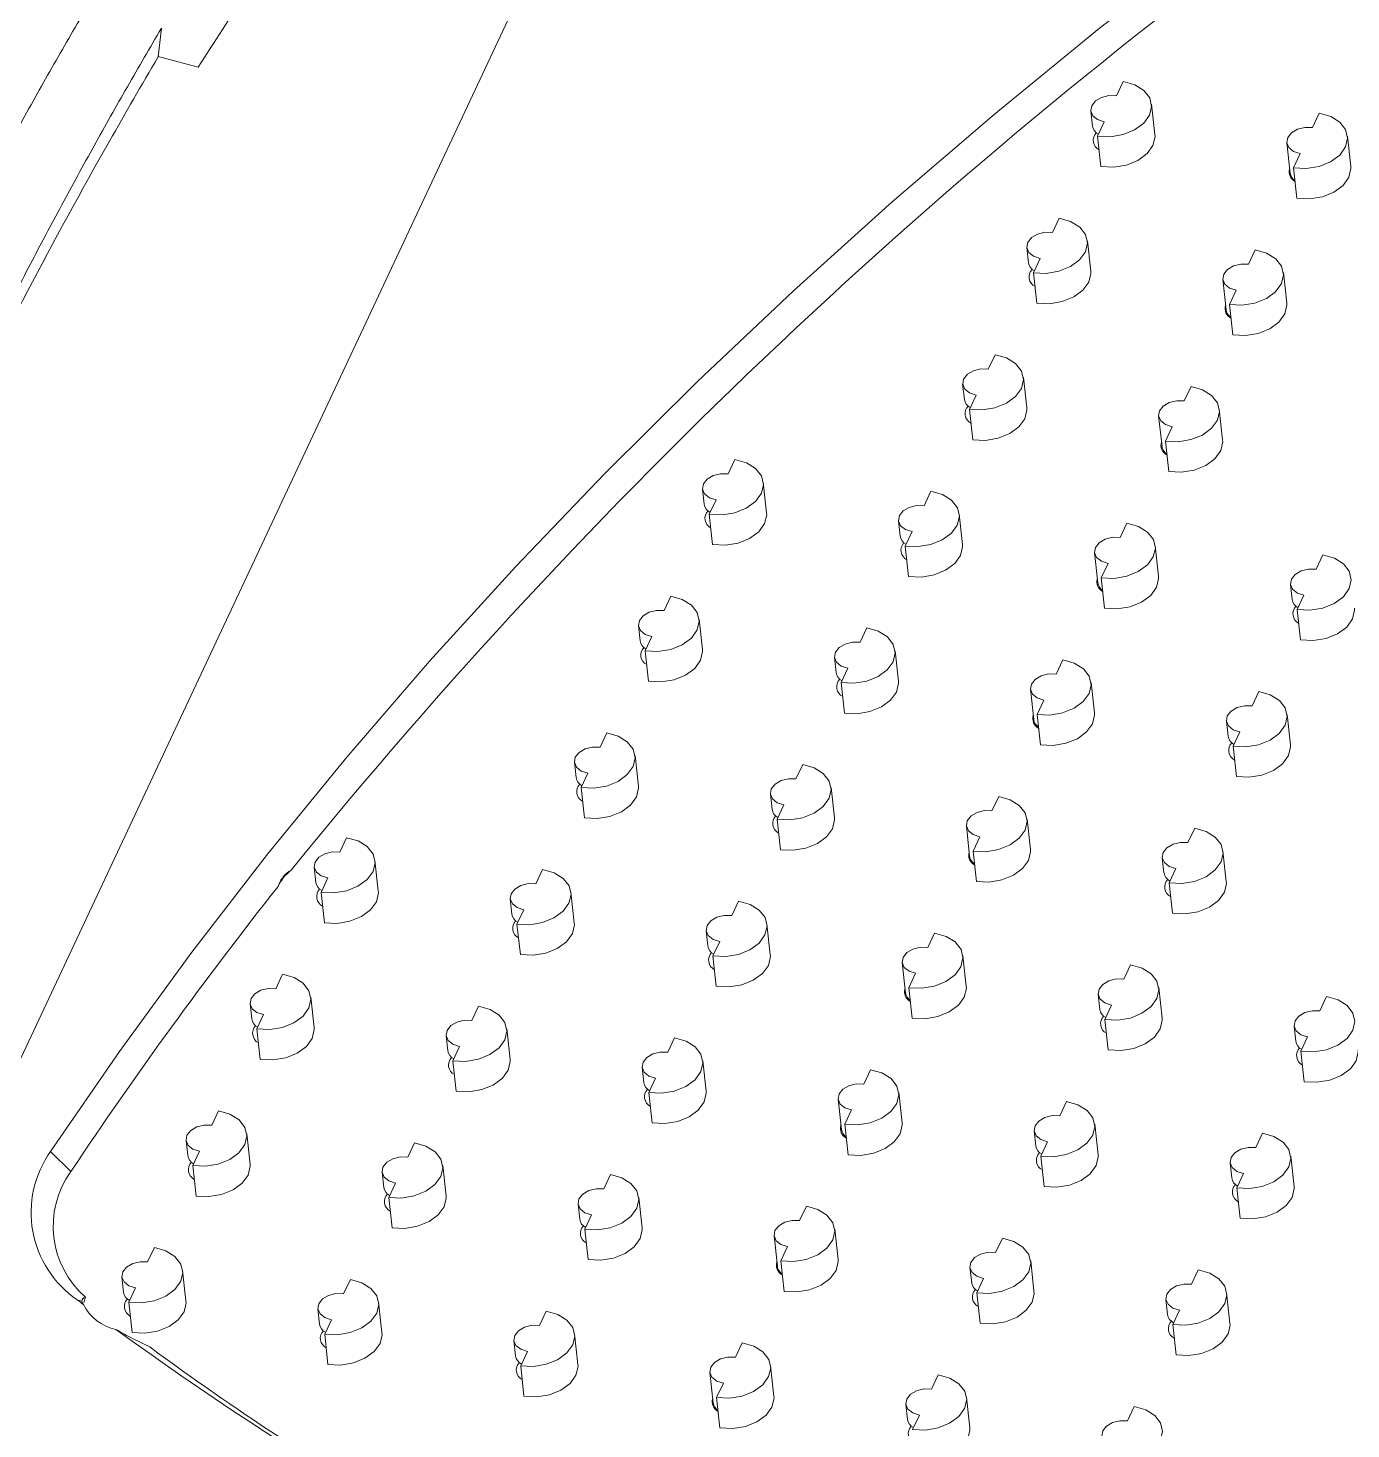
# Model space of a CAD drawing. Header units: inches. Extents: x 1230 to 3313, y 237 to 1043.
# Drawn here: x 1872.36 to 1904.34, y 678.66 to 712.53 of the extents above; entities that cross this region are included whole.
import ezdxf

# ---------------------------------------------------------------- set-up
doc = ezdxf.new("R2010")
doc.units = ezdxf.units.IN

msp = doc.modelspace()

# ---------------------------------------------------------------- linework, layer by layer
at = {"color": 7, "linetype": 'Continuous', "lineweight": 15}
for p, q in [((1865.138, 672.607), (1894.468, 735.129)), ((1875.505, 711.827), (1875.585, 712.526)), ((1898.67, 710.888), (1898.832, 711.235)), ((1898.05, 710.522), (1898.091, 710.155)), ((1899.597, 709.948), (1899.517, 710.683)), ((1898.375, 710.26), (1898.213, 709.913)), ((1903.406, 710.119), (1903.569, 710.466)), ((1898.293, 709.179), (1898.213, 709.913)), ((1904.334, 709.18), (1904.253, 709.915)), ((1902.787, 709.754), (1902.868, 709.019)), ((1903.112, 709.492), (1902.949, 709.145)), ((1903.03, 708.41), (1902.949, 709.145)), ((1897.12, 707.585), (1897.283, 707.932)), ((1896.501, 707.219), (1896.541, 706.852)), ((1898.048, 706.645), (1897.967, 707.38)), ((1901.857, 706.816), (1902.02, 707.163)), ((1896.826, 706.957), (1896.663, 706.61)), ((1896.744, 705.876), (1896.663, 706.61)), ((1902.784, 705.877), (1902.704, 706.612)), ((1901.238, 706.451), (1901.318, 705.716)), ((1901.563, 706.189), (1901.4, 705.842)), ((1901.48, 705.107), (1901.4, 705.842)), ((1895.571, 704.282), (1895.733, 704.629)), ((1894.951, 703.916), (1894.992, 703.549)), ((1896.498, 703.342), (1896.418, 704.077)), ((1900.308, 703.513), (1900.47, 703.86)), ((1895.276, 703.654), (1895.114, 703.307)), ((1895.194, 702.573), (1895.114, 703.307)), ((1899.688, 703.148), (1899.769, 702.413)), ((1901.235, 702.574), (1901.154, 703.308)), ((1900.013, 702.886), (1899.85, 702.539)), ((1899.931, 701.804), (1899.85, 702.539)), ((1889.285, 701.747), (1889.447, 702.094)), ((1888.665, 701.382), (1888.705, 701.014)), ((1890.212, 700.807), (1890.131, 701.542)), ((1888.99, 701.119), (1888.827, 700.773)), ((1894.021, 700.979), (1894.184, 701.326)), ((1888.908, 700.038), (1888.827, 700.773)), ((1894.949, 700.039), (1894.868, 700.774)), ((1893.402, 700.613), (1893.442, 700.246)), ((1898.758, 700.21), (1898.921, 700.557)), ((1893.727, 700.351), (1893.564, 700.004)), ((1893.645, 699.269), (1893.564, 700.004)), ((1898.139, 699.845), (1898.219, 699.11)), ((1899.685, 699.271), (1899.605, 700.005)), ((1903.495, 699.442), (1903.658, 699.789)), ((1898.464, 699.583), (1898.301, 699.236)), ((1898.382, 698.501), (1898.301, 699.236)), ((1902.876, 699.077), (1902.916, 698.709)), ((1887.735, 698.444), (1887.898, 698.791)), ((1903.201, 698.814), (1903.038, 698.468)), ((1903.118, 697.733), (1903.038, 698.468)), ((1887.116, 698.079), (1887.156, 697.711)), ((1888.662, 697.504), (1888.582, 698.239)), ((1892.472, 697.676), (1892.635, 698.022)), ((1887.441, 697.816), (1887.278, 697.47)), ((1887.358, 696.735), (1887.278, 697.47)), ((1893.399, 696.736), (1893.319, 697.471)), ((1891.852, 697.31), (1891.893, 696.943)), ((1892.177, 697.048), (1892.015, 696.701)), ((1897.209, 696.907), (1897.371, 697.254)), ((1892.095, 695.966), (1892.015, 696.701)), ((1898.136, 695.968), (1898.056, 696.702)), ((1896.589, 696.542), (1896.67, 695.807)), ((1901.945, 696.139), (1902.108, 696.486)), ((1896.914, 696.28), (1896.752, 695.933)), ((1896.832, 695.198), (1896.752, 695.933)), ((1901.326, 695.773), (1901.366, 695.406)), ((1902.873, 695.199), (1902.792, 695.934)), ((1886.186, 695.141), (1886.348, 695.488)), ((1901.651, 695.511), (1901.488, 695.165)), ((1901.569, 694.43), (1901.488, 695.165)), ((1885.566, 694.775), (1885.606, 694.408)), ((1887.113, 694.201), (1887.032, 694.936)), ((1890.922, 694.373), (1891.085, 694.719)), ((1885.891, 694.513), (1885.729, 694.167)), ((1885.809, 693.432), (1885.729, 694.167)), ((1890.303, 694.007), (1890.343, 693.64)), ((1891.85, 693.433), (1891.769, 694.168)), ((1895.659, 693.604), (1895.822, 693.951)), ((1890.628, 693.745), (1890.465, 693.398)), ((1890.546, 692.663), (1890.465, 693.398)), ((1896.587, 692.665), (1896.506, 693.399)), ((1879.899, 692.606), (1880.062, 692.953)), ((1895.04, 693.239), (1895.12, 692.504)), ((1895.365, 692.977), (1895.202, 692.63)), ((1900.396, 692.836), (1900.559, 693.183)), ((1895.283, 691.895), (1895.202, 692.63)), ((1901.323, 691.896), (1901.243, 692.631)), ((1879.28, 692.241), (1879.32, 691.873)), ((1880.827, 691.667), (1880.746, 692.401)), ((1899.777, 692.47), (1899.817, 692.103)), ((1879.605, 691.979), (1879.442, 691.632)), ((1884.636, 691.838), (1884.799, 692.185)), ((1900.102, 692.208), (1899.939, 691.862)), ((1879.523, 690.897), (1879.442, 691.632)), ((1885.564, 690.898), (1885.483, 691.633)), ((1900.019, 691.127), (1899.939, 691.862)), ((1884.017, 691.472), (1884.057, 691.105)), ((1889.373, 691.07), (1889.536, 691.416)), ((1884.342, 691.21), (1884.179, 690.864)), ((1884.26, 690.129), (1884.179, 690.864)), ((1888.754, 690.704), (1888.794, 690.337)), ((1890.3, 690.13), (1890.22, 690.865)), ((1894.11, 690.301), (1894.272, 690.648)), ((1889.079, 690.442), (1888.916, 690.095)), ((1888.996, 689.36), (1888.916, 690.095)), ((1893.49, 689.936), (1893.571, 689.201)), ((1895.037, 689.362), (1894.957, 690.096)), ((1898.847, 689.533), (1899.009, 689.88)), ((1878.35, 689.303), (1878.513, 689.65)), ((1893.815, 689.674), (1893.653, 689.327)), ((1893.733, 688.592), (1893.653, 689.327)), ((1899.774, 688.593), (1899.693, 689.328)), ((1877.731, 688.938), (1877.771, 688.57)), ((1879.277, 688.364), (1879.197, 689.098)), ((1883.087, 688.535), (1883.249, 688.882)), ((1898.227, 689.167), (1898.267, 688.8)), ((1898.552, 688.905), (1898.389, 688.559)), ((1903.583, 688.765), (1903.746, 689.111)), ((1878.056, 688.676), (1877.893, 688.329)), ((1898.47, 687.824), (1898.389, 688.559)), ((1877.973, 687.594), (1877.893, 688.329)), ((1882.467, 688.169), (1882.508, 687.802)), ((1884.014, 687.595), (1883.934, 688.33)), ((1902.964, 688.399), (1903.004, 688.032)), ((1882.792, 687.907), (1882.63, 687.561)), ((1887.824, 687.767), (1887.986, 688.113)), ((1903.289, 688.137), (1903.126, 687.79)), ((1882.71, 686.826), (1882.63, 687.561)), ((1888.751, 686.827), (1888.67, 687.562)), ((1903.126, 687.79), (1903.207, 687.055)), ((1887.204, 687.401), (1887.244, 687.034)), ((1892.56, 686.998), (1892.723, 687.345)), ((1887.529, 687.139), (1887.366, 686.792)), ((1887.447, 686.057), (1887.366, 686.792)), ((1891.941, 686.633), (1892.021, 685.898)), ((1893.488, 686.058), (1893.407, 686.793)), ((1897.297, 686.23), (1897.46, 686.577)), ((1876.8, 686), (1876.963, 686.347)), ((1892.266, 686.371), (1892.103, 686.024)), ((1892.184, 685.289), (1892.103, 686.024)), ((1896.678, 685.864), (1896.718, 685.497)), ((1898.224, 685.29), (1898.144, 686.025)), ((1902.034, 685.462), (1902.197, 685.808)), ((1876.181, 685.635), (1876.221, 685.267)), ((1877.728, 685.06), (1877.647, 685.795)), ((1881.537, 685.232), (1881.7, 685.579)), ((1897.003, 685.602), (1896.84, 685.256)), ((1873.396, 684.881), (1872.905, 685.365)), ((1876.506, 685.373), (1876.343, 685.026)), ((1896.921, 684.521), (1896.84, 685.256)), ((1902.961, 684.522), (1902.881, 685.257)), ((1876.424, 684.291), (1876.343, 685.026)), ((1880.918, 684.866), (1880.958, 684.499)), ((1882.465, 684.292), (1882.384, 685.027)), ((1886.274, 684.464), (1886.437, 684.81)), ((1901.415, 685.096), (1901.455, 684.729)), ((1901.74, 684.834), (1901.577, 684.487)), ((1881.243, 684.604), (1881.08, 684.258)), ((1901.577, 684.487), (1901.657, 683.752)), ((1881.161, 683.523), (1881.08, 684.258)), ((1887.201, 683.524), (1887.121, 684.259)), ((1885.655, 684.098), (1885.695, 683.731)), ((1885.98, 683.836), (1885.817, 683.489)), ((1891.011, 683.695), (1891.174, 684.042)), ((1885.897, 682.754), (1885.817, 683.489)), ((1891.938, 682.755), (1891.858, 683.49)), ((1890.391, 683.33), (1890.472, 682.595)), ((1895.748, 682.927), (1895.91, 683.274)), ((1875.251, 682.697), (1875.414, 683.044)), ((1890.716, 683.068), (1890.554, 682.721)), ((1876.178, 681.757), (1876.098, 682.492)), ((1890.634, 681.986), (1890.554, 682.721)), ((1895.128, 682.561), (1895.169, 682.194)), ((1896.675, 681.987), (1896.595, 682.722)), ((1900.484, 682.159), (1900.647, 682.505)), ((1874.632, 682.332), (1874.672, 681.964)), ((1879.988, 681.929), (1880.151, 682.276)), ((1895.453, 682.299), (1895.291, 681.952)), ((1873.665, 681.747), (1873.55, 681.782)), ((1873.749, 681.847), (1873.706, 681.714)), ((1874.957, 682.07), (1874.794, 681.723)), ((1895.371, 681.218), (1895.291, 681.952)), ((1899.865, 681.793), (1899.905, 681.426)), ((1901.412, 681.219), (1901.331, 681.954)), ((1874.874, 680.988), (1874.794, 681.723)), ((1879.368, 681.563), (1879.409, 681.196)), ((1880.915, 680.989), (1880.835, 681.724)), ((1884.725, 681.161), (1884.887, 681.507)), ((1900.19, 681.531), (1900.027, 681.184)), ((1879.693, 681.301), (1879.531, 680.954)), ((1900.027, 681.184), (1900.108, 680.449)), ((1879.611, 680.22), (1879.531, 680.954)), ((1884.105, 680.795), (1884.145, 680.428)), ((1885.652, 680.221), (1885.571, 680.956)), ((1889.461, 680.392), (1889.624, 680.739)), ((1884.43, 680.533), (1884.268, 680.186)), ((1884.348, 679.451), (1884.268, 680.186)), ((1890.389, 679.452), (1890.308, 680.187)), ((1888.842, 680.027), (1888.923, 679.292)), ((1889.167, 679.765), (1889.004, 679.418)), ((1894.198, 679.624), (1894.361, 679.971)), ((1889.085, 678.683), (1889.004, 679.418)), ((1895.126, 678.684), (1895.045, 679.419)), ((1893.579, 679.258), (1893.619, 678.891)), ((1898.935, 678.856), (1899.098, 679.202)), ((1893.904, 678.996), (1893.741, 678.649))]:
    msp.add_line(p, q, dxfattribs=at)
at = {"color": 7, "linetype": 'Continuous', "lineweight": 15, "flags": 128}
for points in [[(1903.537, 716.545), (1900.86, 714.549), (1898.252, 712.512), (1895.715, 710.436), (1893.251, 708.321), (1890.86, 706.169), (1888.545, 703.981), (1886.306, 701.759), (1884.146, 699.504), (1882.066, 697.218), (1880.067, 694.901), (1878.15, 692.556), (1876.316, 690.184), (1874.568, 687.787), (1872.905, 685.365)], [(1898.213, 709.913), (1898.521, 709.898), (1898.829, 709.949), (1899.107, 710.061), (1899.328, 710.224), (1899.47, 710.42), (1899.519, 710.632), (1899.471, 710.838), (1899.33, 711.018), (1899.11, 711.155), (1898.832, 711.235)], [(1898.375, 710.26), (1898.214, 710.312), (1898.1, 710.404), (1898.05, 710.521), (1898.072, 710.647), (1898.163, 710.762), (1898.308, 710.848), (1898.486, 710.892), (1898.67, 710.888)], [(1902.949, 709.145), (1903.257, 709.13), (1903.565, 709.181), (1903.844, 709.293), (1904.065, 709.455), (1904.207, 709.652), (1904.256, 709.864), (1904.208, 710.07), (1904.067, 710.25), (1903.847, 710.386), (1903.569, 710.466)], [(1898.293, 709.179), (1898.601, 709.163), (1898.909, 709.214), (1899.187, 709.327), (1899.408, 709.489), (1899.55, 709.686), (1899.6, 709.897), (1899.597, 709.948)], [(1903.112, 709.492), (1902.951, 709.544), (1902.837, 709.635), (1902.787, 709.753), (1902.809, 709.879), (1902.9, 709.993), (1903.045, 710.079), (1903.223, 710.124), (1903.406, 710.119)], [(1903.03, 708.41), (1903.338, 708.395), (1903.646, 708.446), (1903.924, 708.558), (1904.145, 708.721), (1904.287, 708.917), (1904.337, 709.129), (1904.334, 709.18)], [(1896.663, 706.61), (1896.971, 706.595), (1897.279, 706.646), (1897.557, 706.758), (1897.778, 706.921), (1897.92, 707.117), (1897.97, 707.329), (1897.922, 707.535), (1897.781, 707.715), (1897.561, 707.852), (1897.283, 707.932)], [(1896.826, 706.957), (1896.665, 707.009), (1896.551, 707.101), (1896.501, 707.218), (1896.523, 707.344), (1896.614, 707.458), (1896.759, 707.544), (1896.937, 707.589), (1897.12, 707.585)], [(1901.4, 705.842), (1901.708, 705.827), (1902.016, 705.878), (1902.294, 705.99), (1902.515, 706.152), (1902.657, 706.349), (1902.707, 706.561), (1902.658, 706.767), (1902.517, 706.947), (1902.297, 707.083), (1902.02, 707.163)], [(1901.563, 706.189), (1901.402, 706.241), (1901.288, 706.332), (1901.238, 706.45), (1901.26, 706.576), (1901.35, 706.69), (1901.496, 706.776), (1901.674, 706.82), (1901.857, 706.816)], [(1896.744, 705.876), (1897.052, 705.86), (1897.36, 705.911), (1897.638, 706.024), (1897.859, 706.186), (1898.001, 706.382), (1898.05, 706.594), (1898.048, 706.645)], [(1901.48, 705.107), (1901.788, 705.092), (1902.096, 705.143), (1902.375, 705.255), (1902.596, 705.418), (1902.738, 705.614), (1902.787, 705.826), (1902.784, 705.877)], [(1895.114, 703.307), (1895.422, 703.292), (1895.73, 703.343), (1896.008, 703.455), (1896.229, 703.618), (1896.371, 703.814), (1896.42, 704.026), (1896.372, 704.232), (1896.231, 704.412), (1896.011, 704.549), (1895.733, 704.629)], [(1895.276, 703.654), (1895.115, 703.706), (1895.001, 703.798), (1894.952, 703.915), (1894.974, 704.041), (1895.064, 704.155), (1895.209, 704.241), (1895.387, 704.286), (1895.571, 704.282)], [(1899.85, 702.539), (1900.158, 702.524), (1900.467, 702.575), (1900.745, 702.687), (1900.966, 702.849), (1901.108, 703.046), (1901.157, 703.258), (1901.109, 703.464), (1900.968, 703.644), (1900.748, 703.78), (1900.47, 703.86)], [(1900.013, 702.886), (1899.852, 702.938), (1899.738, 703.029), (1899.688, 703.147), (1899.71, 703.273), (1899.801, 703.387), (1899.946, 703.473), (1900.124, 703.517), (1900.308, 703.513)], [(1895.194, 702.573), (1895.502, 702.557), (1895.81, 702.608), (1896.088, 702.72), (1896.309, 702.883), (1896.451, 703.079), (1896.501, 703.291), (1896.498, 703.342)], [(1899.931, 701.804), (1900.239, 701.789), (1900.547, 701.84), (1900.825, 701.952), (1901.046, 702.114), (1901.188, 702.311), (1901.238, 702.523), (1901.235, 702.574)], [(1888.827, 700.773), (1889.135, 700.757), (1889.443, 700.808), (1889.722, 700.921), (1889.943, 701.083), (1890.085, 701.28), (1890.134, 701.491), (1890.086, 701.697), (1889.945, 701.877), (1889.725, 702.014), (1889.447, 702.094)], [(1888.99, 701.119), (1888.829, 701.171), (1888.715, 701.263), (1888.665, 701.381), (1888.687, 701.506), (1888.778, 701.621), (1888.923, 701.707), (1889.101, 701.751), (1889.285, 701.747)], [(1893.564, 700.004), (1893.872, 699.989), (1894.18, 700.04), (1894.458, 700.152), (1894.679, 700.315), (1894.821, 700.511), (1894.871, 700.723), (1894.823, 700.929), (1894.682, 701.109), (1894.462, 701.246), (1894.184, 701.326)], [(1888.908, 700.038), (1889.216, 700.023), (1889.524, 700.074), (1889.802, 700.186), (1890.023, 700.348), (1890.165, 700.545), (1890.215, 700.756), (1890.212, 700.807)], [(1893.727, 700.351), (1893.566, 700.403), (1893.452, 700.495), (1893.402, 700.612), (1893.424, 700.738), (1893.515, 700.852), (1893.66, 700.938), (1893.838, 700.983), (1894.021, 700.979)], [(1898.301, 699.236), (1898.609, 699.221), (1898.917, 699.272), (1899.195, 699.384), (1899.416, 699.546), (1899.558, 699.743), (1899.608, 699.955), (1899.56, 700.161), (1899.418, 700.341), (1899.198, 700.477), (1898.921, 700.557)], [(1893.645, 699.269), (1893.953, 699.254), (1894.261, 699.305), (1894.539, 699.417), (1894.76, 699.58), (1894.902, 699.776), (1894.951, 699.988), (1894.949, 700.039)], [(1898.464, 699.583), (1898.303, 699.635), (1898.189, 699.726), (1898.139, 699.844), (1898.161, 699.97), (1898.252, 700.084), (1898.397, 700.17), (1898.575, 700.214), (1898.758, 700.21)], [(1903.038, 698.468), (1903.346, 698.452), (1903.654, 698.503), (1903.932, 698.616), (1904.153, 698.778), (1904.295, 698.975), (1904.344, 699.186), (1904.296, 699.392), (1904.155, 699.572), (1903.935, 699.709), (1903.658, 699.789)], [(1903.201, 698.814), (1903.04, 698.866), (1902.925, 698.958), (1902.876, 699.076), (1902.898, 699.201), (1902.988, 699.316), (1903.134, 699.402), (1903.312, 699.446), (1903.495, 699.442)], [(1898.382, 698.501), (1898.689, 698.486), (1898.998, 698.537), (1899.276, 698.649), (1899.497, 698.811), (1899.639, 699.008), (1899.688, 699.22), (1899.685, 699.271)], [(1887.278, 697.47), (1887.586, 697.454), (1887.894, 697.505), (1888.172, 697.618), (1888.393, 697.78), (1888.535, 697.977), (1888.585, 698.188), (1888.536, 698.394), (1888.395, 698.574), (1888.175, 698.711), (1887.898, 698.791)], [(1887.441, 697.816), (1887.28, 697.868), (1887.166, 697.96), (1887.116, 698.078), (1887.138, 698.203), (1887.228, 698.318), (1887.374, 698.404), (1887.552, 698.448), (1887.735, 698.444)], [(1903.118, 697.733), (1903.426, 697.718), (1903.734, 697.769), (1904.012, 697.881), (1904.233, 698.043), (1904.376, 698.24), (1904.425, 698.451), (1904.422, 698.502)], [(1892.015, 696.701), (1892.323, 696.686), (1892.631, 696.737), (1892.909, 696.849), (1893.13, 697.012), (1893.272, 697.208), (1893.321, 697.42), (1893.273, 697.626), (1893.132, 697.806), (1892.912, 697.943), (1892.635, 698.022)], [(1892.177, 697.048), (1892.016, 697.1), (1891.902, 697.192), (1891.853, 697.309), (1891.875, 697.435), (1891.965, 697.549), (1892.111, 697.635), (1892.288, 697.68), (1892.472, 697.676)], [(1887.358, 696.735), (1887.666, 696.72), (1887.974, 696.771), (1888.253, 696.883), (1888.474, 697.045), (1888.616, 697.242), (1888.665, 697.453), (1888.662, 697.504)], [(1896.752, 695.933), (1897.06, 695.918), (1897.368, 695.969), (1897.646, 696.081), (1897.867, 696.243), (1898.009, 696.44), (1898.058, 696.652), (1898.01, 696.858), (1897.869, 697.038), (1897.649, 697.174), (1897.371, 697.254)], [(1892.095, 695.966), (1892.403, 695.951), (1892.711, 696.002), (1892.989, 696.114), (1893.21, 696.277), (1893.353, 696.473), (1893.402, 696.685), (1893.399, 696.736)], [(1896.914, 696.28), (1896.753, 696.332), (1896.639, 696.423), (1896.589, 696.541), (1896.611, 696.667), (1896.702, 696.781), (1896.847, 696.867), (1897.025, 696.911), (1897.209, 696.907)], [(1901.488, 695.165), (1901.796, 695.149), (1902.104, 695.2), (1902.383, 695.313), (1902.604, 695.475), (1902.746, 695.672), (1902.795, 695.883), (1902.747, 696.089), (1902.606, 696.269), (1902.386, 696.406), (1902.108, 696.486)], [(1896.832, 695.198), (1897.14, 695.183), (1897.448, 695.234), (1897.726, 695.346), (1897.947, 695.508), (1898.089, 695.705), (1898.139, 695.917), (1898.136, 695.968)], [(1901.651, 695.511), (1901.49, 695.563), (1901.376, 695.655), (1901.326, 695.773), (1901.348, 695.898), (1901.439, 696.013), (1901.584, 696.099), (1901.762, 696.143), (1901.945, 696.139)], [(1885.729, 694.167), (1886.036, 694.151), (1886.345, 694.202), (1886.623, 694.315), (1886.844, 694.477), (1886.986, 694.674), (1887.035, 694.885), (1886.987, 695.091), (1886.846, 695.271), (1886.626, 695.408), (1886.348, 695.488)], [(1885.891, 694.513), (1885.73, 694.565), (1885.616, 694.657), (1885.566, 694.775), (1885.588, 694.9), (1885.679, 695.015), (1885.824, 695.101), (1886.002, 695.145), (1886.186, 695.141)], [(1901.569, 694.43), (1901.877, 694.415), (1902.185, 694.466), (1902.463, 694.578), (1902.684, 694.74), (1902.826, 694.937), (1902.876, 695.148), (1902.873, 695.199)], [(1890.465, 693.398), (1890.773, 693.383), (1891.081, 693.434), (1891.36, 693.546), (1891.58, 693.709), (1891.723, 693.905), (1891.772, 694.117), (1891.724, 694.323), (1891.583, 694.503), (1891.363, 694.64), (1891.085, 694.719)], [(1890.628, 693.745), (1890.467, 693.797), (1890.353, 693.889), (1890.303, 694.006), (1890.325, 694.132), (1890.416, 694.246), (1890.561, 694.332), (1890.739, 694.377), (1890.922, 694.373)], [(1885.809, 693.432), (1886.117, 693.417), (1886.425, 693.468), (1886.703, 693.58), (1886.924, 693.742), (1887.066, 693.939), (1887.116, 694.15), (1887.113, 694.201)], [(1895.202, 692.63), (1895.51, 692.615), (1895.818, 692.666), (1896.096, 692.778), (1896.317, 692.94), (1896.459, 693.137), (1896.509, 693.349), (1896.461, 693.554), (1896.32, 693.735), (1896.099, 693.871), (1895.822, 693.951)], [(1895.365, 692.977), (1895.204, 693.029), (1895.09, 693.12), (1895.04, 693.238), (1895.062, 693.364), (1895.153, 693.478), (1895.298, 693.564), (1895.476, 693.608), (1895.659, 693.604)], [(1890.546, 692.663), (1890.854, 692.648), (1891.162, 692.699), (1891.44, 692.811), (1891.661, 692.974), (1891.803, 693.17), (1891.852, 693.382), (1891.85, 693.433)], [(1879.442, 691.632), (1879.75, 691.617), (1880.058, 691.668), (1880.336, 691.78), (1880.557, 691.942), (1880.7, 692.139), (1880.749, 692.35), (1880.701, 692.556), (1880.56, 692.737), (1880.34, 692.873), (1880.062, 692.953)], [(1899.939, 691.862), (1900.247, 691.846), (1900.555, 691.897), (1900.833, 692.01), (1901.054, 692.172), (1901.196, 692.369), (1901.246, 692.58), (1901.197, 692.786), (1901.056, 692.966), (1900.836, 693.103), (1900.559, 693.183)], [(1879.605, 691.979), (1879.444, 692.031), (1879.33, 692.122), (1879.28, 692.24), (1879.302, 692.365), (1879.393, 692.48), (1879.538, 692.566), (1879.716, 692.61), (1879.899, 692.606)], [(1895.283, 691.895), (1895.591, 691.88), (1895.899, 691.931), (1896.177, 692.043), (1896.398, 692.205), (1896.54, 692.402), (1896.589, 692.614), (1896.587, 692.665)], [(1900.102, 692.208), (1899.941, 692.26), (1899.827, 692.352), (1899.777, 692.47), (1899.799, 692.595), (1899.889, 692.71), (1900.035, 692.796), (1900.213, 692.84), (1900.396, 692.836)], [(1884.179, 690.864), (1884.487, 690.848), (1884.795, 690.899), (1885.073, 691.012), (1885.294, 691.174), (1885.436, 691.37), (1885.486, 691.582), (1885.438, 691.788), (1885.297, 691.968), (1885.076, 692.105), (1884.799, 692.185)], [(1900.019, 691.127), (1900.327, 691.112), (1900.635, 691.163), (1900.914, 691.275), (1901.135, 691.437), (1901.277, 691.634), (1901.326, 691.845), (1901.323, 691.896)], [(1879.523, 690.897), (1879.831, 690.882), (1880.139, 690.933), (1880.417, 691.045), (1880.638, 691.207), (1880.78, 691.404), (1880.829, 691.616), (1880.827, 691.667)], [(1884.342, 691.21), (1884.181, 691.262), (1884.067, 691.354), (1884.017, 691.472), (1884.039, 691.597), (1884.13, 691.712), (1884.275, 691.798), (1884.453, 691.842), (1884.636, 691.838)], [(1888.916, 690.095), (1889.224, 690.08), (1889.532, 690.131), (1889.81, 690.243), (1890.031, 690.406), (1890.173, 690.602), (1890.223, 690.814), (1890.174, 691.02), (1890.033, 691.2), (1889.813, 691.337), (1889.536, 691.416)], [(1884.26, 690.129), (1884.567, 690.114), (1884.876, 690.165), (1885.154, 690.277), (1885.375, 690.439), (1885.517, 690.636), (1885.566, 690.847), (1885.564, 690.898)], [(1889.079, 690.442), (1888.918, 690.494), (1888.803, 690.586), (1888.754, 690.703), (1888.776, 690.829), (1888.866, 690.943), (1889.012, 691.029), (1889.19, 691.074), (1889.373, 691.07)], [(1893.653, 689.327), (1893.961, 689.312), (1894.269, 689.363), (1894.547, 689.475), (1894.768, 689.637), (1894.91, 689.834), (1894.959, 690.045), (1894.911, 690.251), (1894.77, 690.432), (1894.55, 690.568), (1894.272, 690.648)], [(1893.815, 689.674), (1893.654, 689.726), (1893.54, 689.817), (1893.49, 689.935), (1893.513, 690.06), (1893.603, 690.175), (1893.748, 690.261), (1893.926, 690.305), (1894.11, 690.301)], [(1888.996, 689.36), (1889.304, 689.345), (1889.612, 689.396), (1889.891, 689.508), (1890.111, 689.671), (1890.254, 689.867), (1890.303, 690.079), (1890.3, 690.13)], [(1898.389, 688.559), (1898.697, 688.543), (1899.006, 688.594), (1899.284, 688.707), (1899.505, 688.869), (1899.647, 689.065), (1899.696, 689.277), (1899.648, 689.483), (1899.507, 689.663), (1899.287, 689.8), (1899.009, 689.88)], [(1877.893, 688.329), (1878.201, 688.314), (1878.509, 688.365), (1878.787, 688.477), (1879.008, 688.639), (1879.15, 688.836), (1879.199, 689.047), (1879.151, 689.253), (1879.01, 689.434), (1878.79, 689.57), (1878.513, 689.65)], [(1898.552, 688.905), (1898.391, 688.957), (1898.277, 689.049), (1898.227, 689.167), (1898.249, 689.292), (1898.34, 689.407), (1898.485, 689.493), (1898.663, 689.537), (1898.847, 689.533)], [(1878.056, 688.676), (1877.895, 688.728), (1877.78, 688.819), (1877.731, 688.937), (1877.753, 689.062), (1877.843, 689.177), (1877.989, 689.263), (1878.167, 689.307), (1878.35, 689.303)], [(1893.733, 688.592), (1894.041, 688.577), (1894.349, 688.628), (1894.627, 688.74), (1894.848, 688.902), (1894.99, 689.099), (1895.04, 689.311), (1895.037, 689.362)], [(1882.63, 687.561), (1882.938, 687.545), (1883.246, 687.596), (1883.524, 687.709), (1883.745, 687.871), (1883.887, 688.067), (1883.936, 688.279), (1883.888, 688.485), (1883.747, 688.665), (1883.527, 688.802), (1883.249, 688.882)], [(1903.746, 689.111), (1904.024, 689.032), (1904.244, 688.895), (1904.385, 688.715), (1904.433, 688.509), (1904.384, 688.297), (1904.241, 688.101), (1904.02, 687.938), (1903.742, 687.826), (1903.434, 687.775), (1903.126, 687.79)], [(1882.792, 687.907), (1882.631, 687.959), (1882.517, 688.051), (1882.467, 688.168), (1882.49, 688.294), (1882.58, 688.409), (1882.725, 688.495), (1882.903, 688.539), (1883.087, 688.535)], [(1898.47, 687.824), (1898.778, 687.809), (1899.086, 687.86), (1899.364, 687.972), (1899.585, 688.134), (1899.727, 688.331), (1899.777, 688.542), (1899.774, 688.593)], [(1903.289, 688.137), (1903.128, 688.189), (1903.014, 688.281), (1902.964, 688.398), (1902.986, 688.524), (1903.077, 688.638), (1903.222, 688.724), (1903.4, 688.769), (1903.583, 688.765)], [(1877.973, 687.594), (1878.281, 687.579), (1878.589, 687.63), (1878.867, 687.742), (1879.088, 687.904), (1879.231, 688.101), (1879.28, 688.313), (1879.277, 688.364)], [(1887.366, 686.792), (1887.674, 686.777), (1887.982, 686.828), (1888.261, 686.94), (1888.482, 687.103), (1888.624, 687.299), (1888.673, 687.511), (1888.625, 687.717), (1888.484, 687.897), (1888.264, 688.034), (1887.986, 688.113)], [(1882.71, 686.826), (1883.018, 686.811), (1883.326, 686.862), (1883.604, 686.974), (1883.825, 687.136), (1883.967, 687.333), (1884.017, 687.544), (1884.014, 687.595)], [(1887.529, 687.139), (1887.368, 687.191), (1887.254, 687.283), (1887.204, 687.4), (1887.226, 687.526), (1887.317, 687.64), (1887.462, 687.726), (1887.64, 687.771), (1887.824, 687.767)], [(1904.511, 687.825), (1904.513, 687.774), (1904.464, 687.562), (1904.322, 687.366), (1904.101, 687.203), (1903.823, 687.091), (1903.515, 687.04), (1903.207, 687.055)], [(1892.103, 686.024), (1892.411, 686.009), (1892.719, 686.06), (1892.997, 686.172), (1893.218, 686.334), (1893.36, 686.531), (1893.41, 686.742), (1893.362, 686.948), (1893.221, 687.129), (1893.001, 687.265), (1892.723, 687.345)], [(1887.447, 686.057), (1887.755, 686.042), (1888.063, 686.093), (1888.341, 686.205), (1888.562, 686.368), (1888.704, 686.564), (1888.754, 686.776), (1888.751, 686.827)], [(1892.266, 686.371), (1892.105, 686.422), (1891.991, 686.514), (1891.941, 686.632), (1891.963, 686.757), (1892.054, 686.872), (1892.199, 686.958), (1892.377, 687.002), (1892.56, 686.998)], [(1896.84, 685.256), (1897.148, 685.24), (1897.456, 685.291), (1897.734, 685.404), (1897.955, 685.566), (1898.097, 685.762), (1898.147, 685.974), (1898.099, 686.18), (1897.957, 686.36), (1897.737, 686.497), (1897.46, 686.577)], [(1876.343, 685.026), (1876.651, 685.011), (1876.959, 685.062), (1877.238, 685.174), (1877.458, 685.336), (1877.601, 685.533), (1877.65, 685.744), (1877.602, 685.95), (1877.461, 686.131), (1877.241, 686.267), (1876.963, 686.347)], [(1897.003, 685.602), (1896.842, 685.654), (1896.728, 685.746), (1896.678, 685.863), (1896.7, 685.989), (1896.791, 686.104), (1896.936, 686.19), (1897.114, 686.234), (1897.297, 686.23)], [(1876.506, 685.373), (1876.345, 685.424), (1876.231, 685.516), (1876.181, 685.634), (1876.203, 685.759), (1876.294, 685.874), (1876.439, 685.96), (1876.617, 686.004), (1876.8, 686)], [(1892.184, 685.289), (1892.492, 685.274), (1892.8, 685.325), (1893.078, 685.437), (1893.299, 685.599), (1893.441, 685.796), (1893.49, 686.008), (1893.488, 686.058)], [(1902.197, 685.808), (1902.474, 685.729), (1902.694, 685.592), (1902.835, 685.412), (1902.883, 685.206), (1902.834, 684.994), (1902.692, 684.797), (1902.471, 684.635), (1902.193, 684.523), (1901.885, 684.472), (1901.577, 684.487)], [(1881.08, 684.258), (1881.388, 684.242), (1881.696, 684.293), (1881.974, 684.405), (1882.195, 684.568), (1882.337, 684.764), (1882.387, 684.976), (1882.339, 685.182), (1882.198, 685.362), (1881.978, 685.499), (1881.7, 685.579)], [(1901.74, 684.834), (1901.579, 684.886), (1901.464, 684.978), (1901.415, 685.095), (1901.437, 685.221), (1901.527, 685.335), (1901.673, 685.421), (1901.851, 685.466), (1902.034, 685.462)], [(1881.243, 684.604), (1881.082, 684.656), (1880.968, 684.748), (1880.918, 684.865), (1880.94, 684.991), (1881.031, 685.106), (1881.176, 685.192), (1881.354, 685.236), (1881.537, 685.232)], [(1896.921, 684.521), (1897.228, 684.506), (1897.537, 684.557), (1897.815, 684.669), (1898.036, 684.831), (1898.178, 685.028), (1898.227, 685.239), (1898.224, 685.29)], [(1876.424, 684.291), (1876.732, 684.276), (1877.04, 684.327), (1877.318, 684.439), (1877.539, 684.601), (1877.681, 684.798), (1877.73, 685.01), (1877.728, 685.06)], [(1885.817, 683.489), (1886.125, 683.474), (1886.433, 683.525), (1886.711, 683.637), (1886.932, 683.799), (1887.074, 683.996), (1887.124, 684.208), (1887.075, 684.414), (1886.934, 684.594), (1886.714, 684.731), (1886.437, 684.81)], [(1885.98, 683.836), (1885.819, 683.888), (1885.705, 683.979), (1885.655, 684.097), (1885.677, 684.223), (1885.767, 684.337), (1885.913, 684.423), (1886.091, 684.468), (1886.274, 684.464)], [(1902.961, 684.522), (1902.964, 684.471), (1902.915, 684.259), (1902.772, 684.063), (1902.551, 683.9), (1902.273, 683.788), (1901.965, 683.737), (1901.657, 683.752)], [(1881.161, 683.523), (1881.469, 683.508), (1881.777, 683.559), (1882.055, 683.671), (1882.276, 683.833), (1882.418, 684.03), (1882.467, 684.241), (1882.465, 684.292)], [(1890.554, 682.721), (1890.862, 682.706), (1891.17, 682.757), (1891.448, 682.869), (1891.669, 683.031), (1891.811, 683.228), (1891.86, 683.439), (1891.812, 683.645), (1891.671, 683.826), (1891.451, 683.962), (1891.174, 684.042)], [(1885.897, 682.754), (1886.205, 682.739), (1886.513, 682.79), (1886.792, 682.902), (1887.013, 683.065), (1887.155, 683.261), (1887.204, 683.473), (1887.201, 683.524)], [(1890.716, 683.068), (1890.555, 683.119), (1890.441, 683.211), (1890.392, 683.329), (1890.414, 683.454), (1890.504, 683.569), (1890.65, 683.655), (1890.827, 683.699), (1891.011, 683.695)], [(1895.291, 681.952), (1895.598, 681.937), (1895.907, 681.988), (1896.185, 682.1), (1896.406, 682.263), (1896.548, 682.459), (1896.597, 682.671), (1896.549, 682.877), (1896.408, 683.057), (1896.188, 683.194), (1895.91, 683.274)], [(1874.794, 681.723), (1875.102, 681.708), (1875.41, 681.759), (1875.688, 681.871), (1875.909, 682.033), (1876.051, 682.23), (1876.101, 682.441), (1876.052, 682.647), (1875.911, 682.828), (1875.691, 682.964), (1875.414, 683.044)], [(1890.634, 681.986), (1890.942, 681.971), (1891.25, 682.022), (1891.528, 682.134), (1891.749, 682.296), (1891.892, 682.493), (1891.941, 682.705), (1891.938, 682.755)], [(1895.453, 682.299), (1895.292, 682.351), (1895.178, 682.443), (1895.128, 682.56), (1895.15, 682.686), (1895.241, 682.801), (1895.386, 682.887), (1895.564, 682.931), (1895.748, 682.927)], [(1874.957, 682.07), (1874.796, 682.121), (1874.682, 682.213), (1874.632, 682.331), (1874.654, 682.456), (1874.744, 682.571), (1874.89, 682.657), (1875.068, 682.701), (1875.251, 682.697)], [(1900.647, 682.505), (1900.925, 682.426), (1901.145, 682.289), (1901.286, 682.109), (1901.334, 681.903), (1901.285, 681.691), (1901.143, 681.494), (1900.922, 681.332), (1900.643, 681.22), (1900.335, 681.169), (1900.027, 681.184)], [(1879.531, 680.954), (1879.839, 680.939), (1880.147, 680.99), (1880.425, 681.102), (1880.646, 681.265), (1880.788, 681.461), (1880.837, 681.673), (1880.789, 681.879), (1880.648, 682.059), (1880.428, 682.196), (1880.151, 682.276)], [(1900.19, 681.531), (1900.029, 681.583), (1899.915, 681.674), (1899.865, 681.792), (1899.887, 681.918), (1899.978, 682.032), (1900.123, 682.118), (1900.301, 682.163), (1900.484, 682.159)], [(1874.874, 680.988), (1875.182, 680.973), (1875.49, 681.024), (1875.769, 681.136), (1875.99, 681.298), (1876.132, 681.495), (1876.181, 681.707), (1876.178, 681.757)], [(1879.693, 681.301), (1879.532, 681.353), (1879.418, 681.445), (1879.369, 681.562), (1879.391, 681.688), (1879.481, 681.803), (1879.627, 681.889), (1879.804, 681.933), (1879.988, 681.929)], [(1895.371, 681.218), (1895.679, 681.202), (1895.987, 681.253), (1896.265, 681.366), (1896.486, 681.528), (1896.628, 681.725), (1896.678, 681.936), (1896.675, 681.987)], [(1884.268, 680.186), (1884.575, 680.171), (1884.884, 680.222), (1885.162, 680.334), (1885.383, 680.496), (1885.525, 680.693), (1885.574, 680.905), (1885.526, 681.111), (1885.385, 681.291), (1885.165, 681.428), (1884.887, 681.507)], [(1884.43, 680.533), (1884.269, 680.585), (1884.155, 680.676), (1884.105, 680.794), (1884.127, 680.92), (1884.218, 681.034), (1884.363, 681.12), (1884.541, 681.165), (1884.725, 681.161)], [(1901.412, 681.219), (1901.415, 681.168), (1901.365, 680.956), (1901.223, 680.76), (1901.002, 680.597), (1900.724, 680.485), (1900.416, 680.434), (1900.108, 680.449)], [(1879.611, 680.22), (1879.919, 680.204), (1880.227, 680.255), (1880.505, 680.368), (1880.726, 680.53), (1880.868, 680.727), (1880.918, 680.938), (1880.915, 680.989)], [(1889.004, 679.418), (1889.312, 679.403), (1889.62, 679.454), (1889.898, 679.566), (1890.119, 679.728), (1890.262, 679.925), (1890.311, 680.136), (1890.263, 680.342), (1890.122, 680.523), (1889.902, 680.659), (1889.624, 680.739)], [(1889.167, 679.765), (1889.006, 679.816), (1888.892, 679.908), (1888.842, 680.026), (1888.864, 680.151), (1888.955, 680.266), (1889.1, 680.352), (1889.278, 680.396), (1889.461, 680.392)], [(1884.348, 679.451), (1884.656, 679.436), (1884.964, 679.487), (1885.242, 679.599), (1885.463, 679.762), (1885.605, 679.958), (1885.655, 680.17), (1885.652, 680.221)], [(1893.741, 678.649), (1894.049, 678.634), (1894.357, 678.685), (1894.635, 678.797), (1894.856, 678.96), (1894.998, 679.156), (1895.048, 679.368), (1895, 679.574), (1894.859, 679.754), (1894.638, 679.891), (1894.361, 679.971)], [(1889.085, 678.683), (1889.393, 678.668), (1889.701, 678.719), (1889.979, 678.831), (1890.2, 678.993), (1890.342, 679.19), (1890.391, 679.402), (1890.389, 679.452)], [(1893.904, 678.996), (1893.743, 679.048), (1893.629, 679.14), (1893.579, 679.257), (1893.601, 679.383), (1893.692, 679.498), (1893.837, 679.584), (1894.015, 679.628), (1894.198, 679.624)], [(1899.098, 679.202), (1899.375, 679.123), (1899.595, 678.986), (1899.736, 678.806), (1899.785, 678.6), (1899.735, 678.388), (1899.593, 678.191), (1899.372, 678.029), (1899.094, 677.917), (1898.786, 677.866), (1898.478, 677.881)], [(1898.641, 678.228), (1898.48, 678.28), (1898.366, 678.371), (1898.316, 678.489), (1898.338, 678.615), (1898.428, 678.729), (1898.574, 678.815), (1898.752, 678.86), (1898.935, 678.856)], [(1893.822, 677.915), (1894.13, 677.899), (1894.438, 677.95), (1894.716, 678.063), (1894.937, 678.225), (1895.079, 678.422), (1895.128, 678.633), (1895.126, 678.684)]]:
    msp.add_lwpolyline(points, dxfattribs=at)
at = {"color": 7, "linetype": 'Continuous', "lineweight": 15}
for centre, radius, start, end in [((1980.193, 609.896), 130.636, 125.71861, 140.9663), ((1898.349, 710.19), 0.261, 187.8296, 243.5551), ((1898.368, 709.812), 0.261, 135.8242, 242.8405), ((1903.103, 709.044), 0.26, 162.0412, 243.1516), ((1903.119, 709.053), 0.254, 187.6007, 237.5757), ((1896.8, 706.887), 0.261, 187.8296, 243.5551), ((1896.819, 706.509), 0.261, 135.8242, 242.8405), ((1901.554, 705.741), 0.26, 162.0412, 243.1516), ((1901.569, 705.75), 0.254, 187.6007, 237.5757), ((1895.25, 703.584), 0.261, 187.8296, 243.5551), ((1895.269, 703.206), 0.261, 135.8242, 242.8405), ((1900.004, 702.438), 0.26, 162.0412, 243.1516), ((1900.02, 702.447), 0.254, 187.6007, 237.5757), ((1888.964, 701.05), 0.261, 187.8296, 243.5551), ((1888.983, 700.671), 0.261, 135.8242, 242.8405), ((1893.701, 700.281), 0.261, 187.8296, 243.5551), ((1893.72, 699.903), 0.261, 135.8242, 242.8405), ((1898.455, 699.134), 0.26, 162.0412, 243.1516), ((1898.471, 699.144), 0.254, 187.6007, 237.5757), ((1903.174, 698.745), 0.261, 187.8296, 243.5551), ((1903.193, 698.366), 0.261, 135.8242, 242.8405), ((1887.415, 697.747), 0.261, 187.8296, 243.5551), ((1887.433, 697.368), 0.261, 135.8242, 242.8405), ((1892.151, 696.978), 0.261, 187.8296, 243.5551), ((1892.17, 696.6), 0.261, 135.8242, 242.8405), ((1896.905, 695.831), 0.26, 162.0412, 243.1516), ((1896.921, 695.841), 0.254, 187.6007, 237.5757), ((1901.625, 695.442), 0.261, 187.8296, 243.5551), ((1901.644, 695.063), 0.261, 135.8242, 242.8405), ((1885.865, 694.444), 0.261, 187.8296, 243.5551), ((1885.884, 694.065), 0.261, 135.8242, 242.8405), ((1890.602, 693.675), 0.261, 187.8296, 243.5551), ((1890.621, 693.297), 0.261, 135.8242, 242.8405), ((1895.356, 692.528), 0.26, 162.0412, 243.1516), ((1895.372, 692.538), 0.254, 187.6007, 237.5757), ((1879.393, 691.308), 1.092, 128.1494, 154.9824), ((1900.076, 692.139), 0.261, 187.8296, 243.5551), ((1900.094, 691.76), 0.261, 135.8242, 242.8405), ((1960.727, 626.672), 104.952, 141.66424, 146.31505), ((1879.579, 691.909), 0.261, 187.8296, 243.5551), ((1879.598, 691.531), 0.261, 135.8242, 242.8405), ((1884.316, 691.141), 0.261, 187.8296, 243.5551), ((1884.335, 690.762), 0.261, 135.8242, 242.8405), ((1889.052, 690.372), 0.261, 187.8296, 243.5551), ((1889.071, 689.994), 0.261, 135.8242, 242.8405), ((1893.806, 689.225), 0.26, 162.0412, 243.1516), ((1893.822, 689.234), 0.254, 187.6007, 237.5757), ((1878.029, 688.606), 0.261, 187.8296, 243.5551), ((1898.526, 688.836), 0.261, 187.8296, 243.5551), ((1898.545, 688.457), 0.261, 135.8242, 242.8405), ((1878.048, 688.228), 0.261, 135.8242, 242.8405), ((1903.263, 688.067), 0.261, 187.8296, 243.5551), ((1903.282, 687.689), 0.261, 135.8242, 242.8405), ((1882.766, 687.838), 0.261, 187.8296, 243.5551), ((1882.785, 687.459), 0.261, 135.8242, 242.8405), ((1887.503, 687.069), 0.261, 187.8296, 243.5551), ((1887.522, 686.691), 0.261, 135.8242, 242.8405), ((1892.257, 685.922), 0.26, 162.0412, 243.1516), ((1892.273, 685.931), 0.254, 187.6007, 237.5757), ((1896.977, 685.533), 0.261, 187.8296, 243.5551), ((1874.986, 683.891), 2.551, 144.6907, 235.735), ((1876.48, 685.303), 0.261, 187.8296, 243.5551), ((1896.996, 685.154), 0.261, 135.8242, 242.8405), ((1875.233, 683.557), 2.264, 144.2119, 229.0486), ((1876.499, 684.925), 0.261, 135.8242, 242.8405), ((1881.217, 684.535), 0.261, 187.8296, 243.5551), ((1901.713, 684.764), 0.261, 187.8296, 243.5551), ((1901.732, 684.386), 0.261, 135.8242, 242.8405), ((1881.236, 684.156), 0.261, 135.8242, 242.8405), ((1885.954, 683.766), 0.261, 187.8296, 243.5551), ((1885.972, 683.388), 0.261, 135.8242, 242.8405), ((1890.708, 682.619), 0.26, 162.0412, 243.1516), ((1890.723, 682.628), 0.254, 187.6007, 237.5757), ((1895.427, 682.23), 0.261, 187.8296, 243.5551), ((1913.601, 733.182), 65.161, 232.07421, 232.24183), ((1874.93, 682), 0.261, 187.8296, 243.5551), ((1874.949, 681.622), 0.261, 135.8242, 242.8405), ((1895.446, 681.851), 0.261, 135.8242, 242.8405), ((1874.71, 682.175), 1.13, 206.7818, 258.5634), ((1900.164, 681.461), 0.261, 187.8296, 243.5551), ((1924.104, 749.338), 84.397, 233.99095, 255.14353), ((1879.667, 681.232), 0.261, 187.8296, 243.5551), ((1900.183, 681.083), 0.261, 135.8242, 242.8405), ((1879.686, 680.853), 0.261, 135.8242, 242.8405), ((1917.454, 737.802), 71.019, 233.59218, 239.73826), ((1884.404, 680.463), 0.261, 187.8296, 243.5551), ((1884.423, 680.085), 0.261, 135.8242, 242.8405), ((1889.158, 679.316), 0.26, 162.0412, 243.1516), ((1889.174, 679.325), 0.254, 187.6007, 237.5757), ((1893.878, 678.926), 0.261, 187.8296, 243.5551), ((1893.897, 678.548), 0.261, 135.8242, 242.8405)]:
    msp.add_arc(centre, radius, start, end, dxfattribs=at)
for centre, major_axis, ratio, start_param, end_param in [((1904.195, 801.739), (212.15, 337.949), 0.062952, 4.48205, 4.493203), ((1879.96, 750.075), (50.01, -21.865), 0.689327, 4.919748, 4.938298)]:
    msp.add_ellipse(centre, major_axis=major_axis, ratio=ratio, start_param=start_param, end_param=end_param, dxfattribs=at)
for points, knots in [([(1873.809, 713.066), (1873.671, 712.83), (1873.394, 712.359), (1872.986, 711.649), (1872.582, 710.939), (1872.183, 710.226), (1871.789, 709.512), (1871.4, 708.797), (1871.017, 708.08), (1870.638, 707.361), (1870.264, 706.64), (1869.895, 705.918), (1869.532, 705.194), (1869.173, 704.469), (1868.937, 703.984), (1868.82, 703.742)], [0, 0, 0, 0, 0.0770116, 0.1540019, 0.2309728, 0.3079259, 0.3848631, 0.4617862, 0.5386968, 0.6155969, 0.692488, 0.7693722, 0.846251, 0.9231264, 1, 1, 1, 1]), ([(1870.593, 703.188), (1870.711, 703.431), (1870.946, 703.916), (1871.305, 704.642), (1871.669, 705.366), (1872.038, 706.089), (1872.412, 706.81), (1872.791, 707.53), (1873.175, 708.248), (1873.564, 708.965), (1873.958, 709.68), (1874.357, 710.394), (1874.761, 711.106), (1875.17, 711.817), (1875.447, 712.29), (1875.585, 712.526)], [0, 0, 0, 0, 0.076895, 0.153787, 0.23068, 0.307575, 0.384473, 0.461376, 0.538287, 0.615207, 0.692137, 0.769079, 0.846036, 0.923009, 1, 1, 1, 1]), ([(1870.503, 702.493), (1871.69, 704.952), (1872.964, 707.383), (1874.712, 710.47), (1875.105, 711.15), (1875.505, 711.827)], [0.5358283, 0.5358283, 0.5358283, 0.5358283, 0.75, 0.75, 0.8106853, 0.8106853, 0.8106853, 0.8106853]), ([(1878.718, 692.167), (1878.645, 692.126), (1878.582, 692.071), (1878.474, 691.936), (1878.433, 691.857), (1878.403, 691.77)], [0, 0, 0, 0, 0.5, 0.5, 1, 1, 1, 1]), ([(1875.302, 680.645), (1875.171, 680.705), (1875.038, 680.77), (1874.832, 680.875), (1874.761, 680.912), (1874.622, 680.988), (1874.554, 681.027), (1874.486, 681.067)], [0, 0, 0, 0, 0.5, 0.5, 0.75, 0.75, 1, 1, 1, 1])]:
    msp.add_open_spline(points, degree=3, knots=knots, dxfattribs=at)
for points in [[(1873.749, 681.847), (1873.689, 681.829), (1873.658, 681.796), (1873.665, 681.747)], [(1873.701, 681.665), (1873.679, 681.697), (1873.668, 681.724), (1873.665, 681.747)]]:
    msp.add_open_spline(points, degree=3, dxfattribs=at)

doc.saveas('drawing.dxf')
